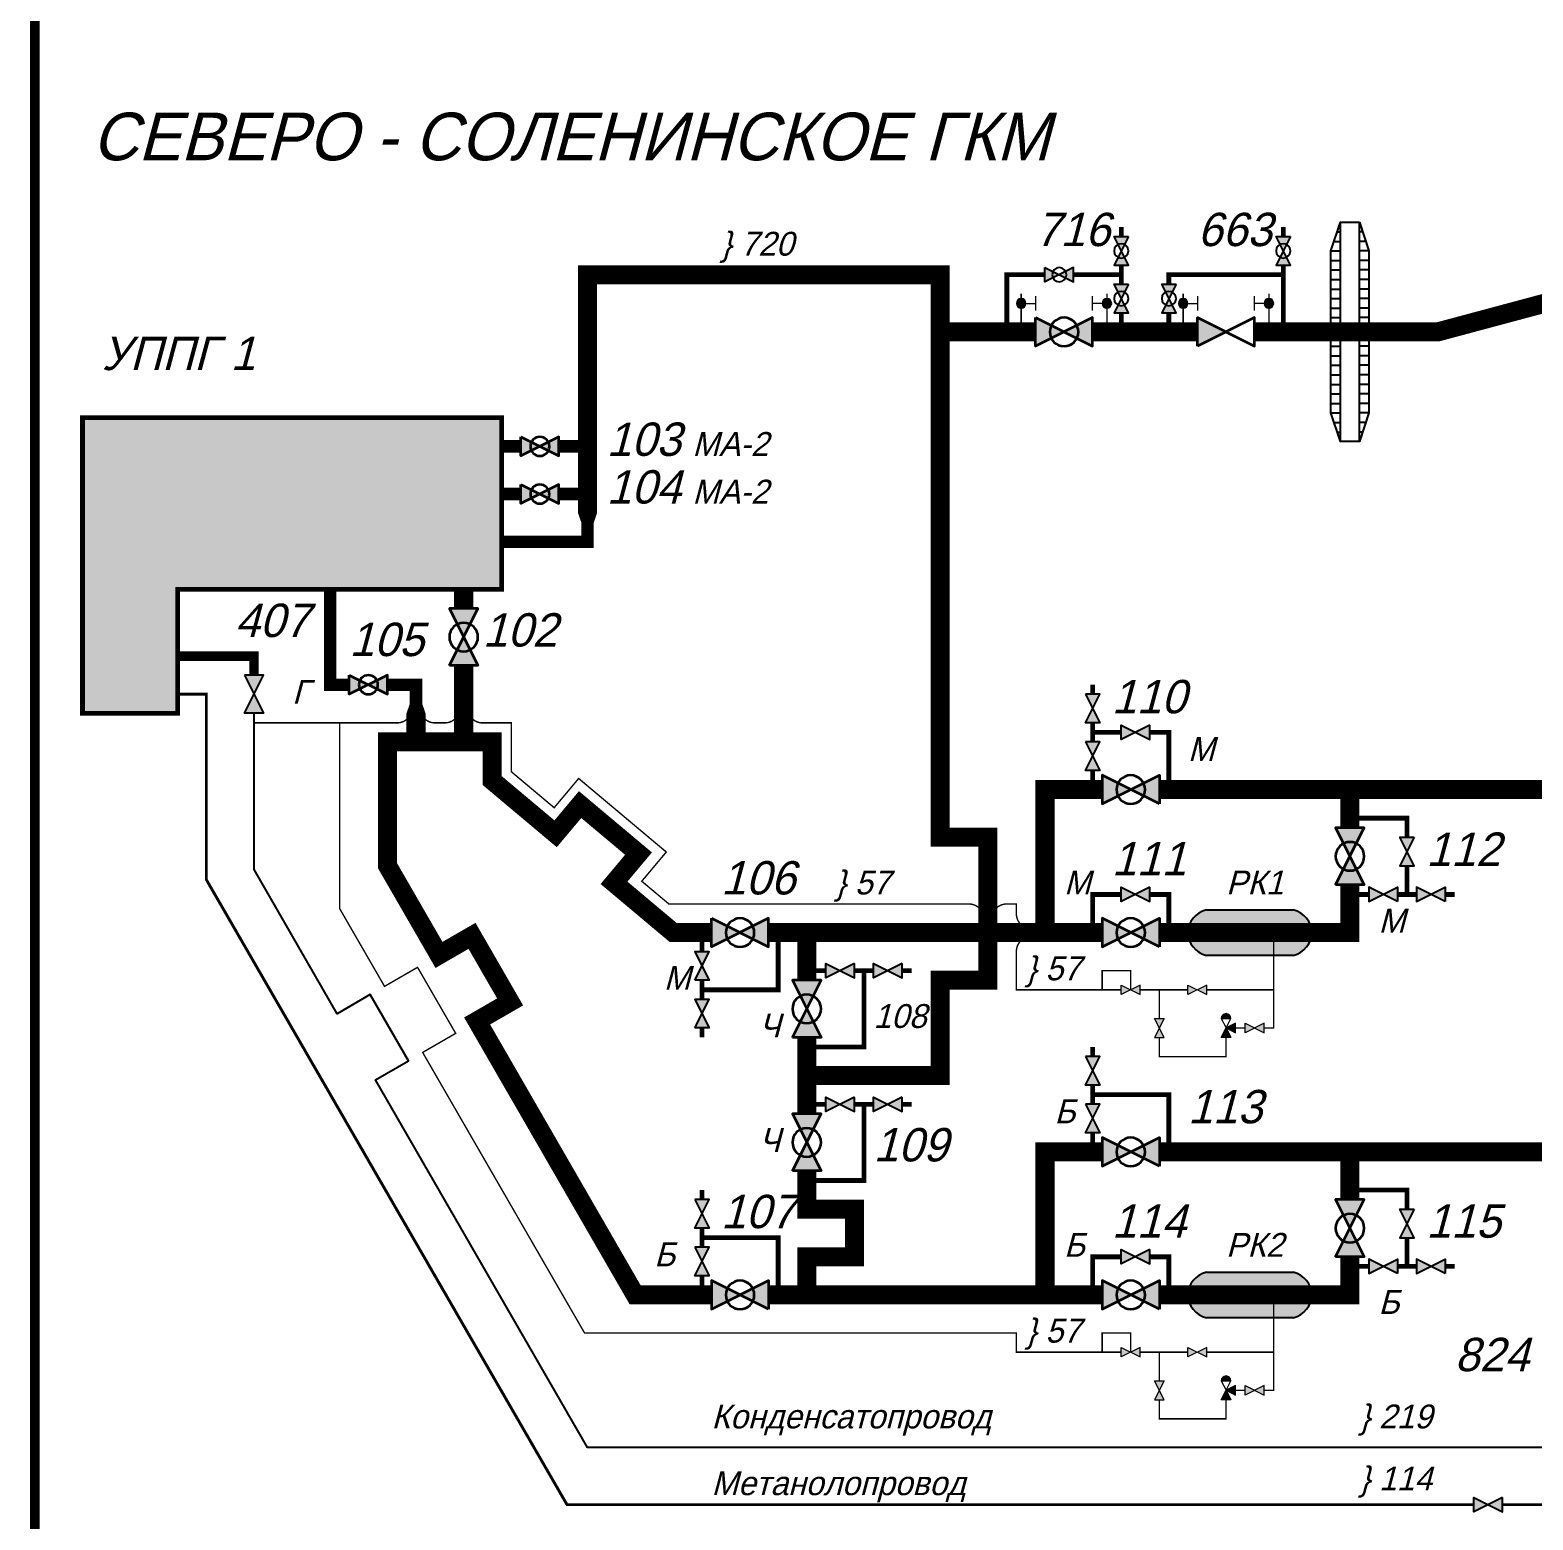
# Paper-space layout 'Layout1' of a CAD drawing. Header units: millimetres. Extents: x 4 to 970, y 6 to 602.
# Drawn here: x 4.2 to 161.9, y 289.6 to 445.9 of the extents above; entities that cross this region are included whole.
import ezdxf

# ---------------------------------------------------------------- set-up
doc = ezdxf.new("R2010")
doc.units = ezdxf.units.MM
for name, color, linetype in [('Вентили', 7, 'Continuous'), ('ВТС', 7, 'Continuous'), ('Задвижки ручн.ВД', 7, 'Continuous'), ('Клапаны обр.', 7, 'Continuous'), ('Клапаны регул.угл.ВД', 7, 'Continuous'), ('Краны шар.ВД', 7, 'Continuous'), ('Переезды', 7, 'Continuous'), ('Площадки', 7, 'Continuous'), ('Рамка', 7, 'Continuous'), ('Трубы 0057', 7, 'Continuous'), ('Трубы 0114', 7, 'Continuous'), ('Трубы 0159', 7, 'Continuous'), ('Трубы 0219', 7, 'Continuous'), ('Трубы 0325', 7, 'Continuous'), ('Трубы 0720', 7, 'Continuous')]:
    doc.layers.add(name, color=color, linetype=linetype)
doc.styles.add('# елементов', font='ruslat.shx', dxfattribs={"oblique": 15, "height": 2.5})
doc.styles.add('# елементов 3.5', font='ruslat.shx', dxfattribs={"oblique": 15, "height": 3.5})
doc.styles.add('Наим. объектов', font='ruslat.shx', dxfattribs={"oblique": 15, "height": 3.5})
doc.styles.add('Наим. труб', font='ruslat.shx', dxfattribs={"oblique": 15, "height": 2.5})
doc.styles.add('Рамка 5', font='ruslat.shx', dxfattribs={"oblique": 15, "height": 5})

# ---------------------------------------------------------------- blocks, each defined once
blk = doc.blocks.new('Кран шар.ВД')
at = {"layer": 'Краны шар.ВД', "linetype": 'ByBlock', "lineweight": -2}
h = blk.add_hatch(color=0, dxfattribs=at)
edge = h.paths.add_edge_path()
edge.add_ellipse((0.5, 0), major_axis=(0.176776695296762, 0.1767766952967621), ratio=0.9999999999996418, start_angle=108.4349488229158, end_angle=134.9999999999897, ccw=False)
edge.add_line((0.2763932022500057, 0.1118033988749971), (0, 0.25))
edge.add_line((0, 0.25), (0, -0.25))
edge.add_line((0, -0.25), (0.2763932022500057, -0.1118033988749971))
edge.add_ellipse((0.5, 0), major_axis=(-0.176776695296762, 0.176776695296762), ratio=0.9999999999996423, start_angle=45.000000000010175, end_angle=71.56505117708417, ccw=False)
edge = h.paths.add_edge_path()
edge.add_line((0.5, 0), (0.2763932022500057, 0.1118033988749971))
edge.add_ellipse((0.5, 0), major_axis=(0.176776695296762, 0.176776695296762), ratio=0.9999999999996423, start_angle=108.4349488229159, end_angle=134.9999999999897)
edge.add_ellipse((0.5, 0), major_axis=(-0.176776695296762, 0.1767766952967621), ratio=0.9999999999996418, start_angle=45.00000000001025, end_angle=71.56505117708416)
edge.add_line((0.2763932022500057, -0.1118033988749971), (0.5, 0))
edge = h.paths.add_edge_path()
edge.add_line((0.5, 0), (0.7236067977499943, -0.1118033988749971))
edge.add_ellipse((0.5, 0), major_axis=(0.176776695296762, 0.176776695296762), ratio=0.9999999999996423, start_angle=288.4349488229158, end_angle=314.9999999999898)
edge.add_ellipse((0.5, 0), major_axis=(-0.176776695296762, 0.1767766952967621), ratio=0.9999999999996418, start_angle=225.0000000000103, end_angle=251.5650511770842)
edge.add_line((0.7236067977499943, 0.1118033988749971), (0.5, 0))
edge = h.paths.add_edge_path()
edge.add_ellipse((0.5, 0), major_axis=(0.176776695296762, 0.1767766952967621), ratio=0.9999999999996418, start_angle=288.4349488229158, end_angle=314.99999999998977, ccw=False)
edge.add_line((0.7236067977499943, -0.1118033988749971), (1, -0.25))
edge.add_line((1, -0.25), (1, 0.25))
edge.add_line((1, 0.25), (0.7236067977499943, 0.1118033988749971))
edge.add_ellipse((0.5, 0), major_axis=(-0.176776695296762, 0.176776695296762), ratio=0.9999999999996423, start_angle=225.0000000000103, end_angle=251.56505117708411, ccw=False)
at = {"layer": 'Краны шар.ВД', "color": 0, "linetype": 'ByBlock', "lineweight": -2}
blk.add_lwpolyline([(0, 0.25), (1, -0.25), (1, 0.25), (0, -0.25)], close=True, dxfattribs=at)
blk.add_lwpolyline([(0.25, 0, 1), (0.75, 0, 0.9999999999999999), (0.25, 0)], format="xyb", close=True, dxfattribs=at)
blk = doc.blocks.new('Задвижка ручн.ВД')
at = {"layer": 'Задвижки ручн.ВД', "linetype": 'ByBlock', "lineweight": -2}
h = blk.add_hatch(color=0, dxfattribs=at)
edge = h.paths.add_edge_path()
edge.add_ellipse((0.5, 0), major_axis=(0.176776695296762, 0.1767766952967621), ratio=0.9999999999996418, start_angle=108.4349488229158, end_angle=134.9999999999897, ccw=False)
edge.add_line((0.2763932022500057, 0.1118033988749971), (0, 0.25))
edge.add_line((0, 0.25), (0, -0.25))
edge.add_line((0, -0.25), (0.2763932022500057, -0.1118033988749971))
edge.add_ellipse((0.5, 0), major_axis=(-0.176776695296762, 0.176776695296762), ratio=0.9999999999996423, start_angle=45.000000000010175, end_angle=71.56505117708417, ccw=False)
edge = h.paths.add_edge_path()
edge.add_line((0.5, 0), (0.2763932022500057, 0.1118033988749971))
edge.add_ellipse((0.5, 0), major_axis=(0.176776695296762, 0.176776695296762), ratio=0.9999999999996423, start_angle=108.4349488229159, end_angle=134.9999999999897)
edge.add_ellipse((0.5, 0), major_axis=(-0.176776695296762, 0.1767766952967621), ratio=0.9999999999996418, start_angle=45.00000000001025, end_angle=71.56505117708416)
edge.add_line((0.2763932022500057, -0.1118033988749971), (0.5, 0))
edge = h.paths.add_edge_path()
edge.add_line((0.5, 0), (0.7236067977499943, -0.1118033988749971))
edge.add_ellipse((0.5, 0), major_axis=(0.176776695296762, 0.176776695296762), ratio=0.9999999999996423, start_angle=288.4349488229158, end_angle=314.9999999999898)
edge.add_ellipse((0.5, 0), major_axis=(-0.176776695296762, 0.1767766952967621), ratio=0.9999999999996418, start_angle=225.0000000000103, end_angle=251.5650511770842)
edge.add_line((0.7236067977499943, 0.1118033988749971), (0.5, 0))
edge = h.paths.add_edge_path()
edge.add_ellipse((0.5, 0), major_axis=(0.176776695296762, 0.1767766952967621), ratio=0.9999999999996418, start_angle=288.4349488229158, end_angle=314.99999999998977, ccw=False)
edge.add_line((0.7236067977499943, -0.1118033988749971), (1, -0.25))
edge.add_line((1, -0.25), (1, 0.25))
edge.add_line((1, 0.25), (0.7236067977499943, 0.1118033988749971))
edge.add_ellipse((0.5, 0), major_axis=(-0.176776695296762, 0.176776695296762), ratio=0.9999999999996423, start_angle=225.0000000000103, end_angle=251.56505117708411, ccw=False)
at = {"layer": 'Задвижки ручн.ВД', "color": 0, "linetype": 'ByBlock', "lineweight": -2}
blk.add_lwpolyline([(1, 0.25), (0, -0.25), (0, 0.25), (1, -0.25)], close=True, dxfattribs=at)
blk = doc.blocks.new('ВТС')
at = {"layer": 'ВТС', "linetype": 'ByBlock', "lineweight": -2}
blk.add_hatch(color=0, dxfattribs=at).paths.add_polyline_path([(0.1500000000000057, 0.2000000000000028, 0.7499999999999983), (0.1500000000000056, -0.1999999999999957), (0.8500000000000227, -0.1999999999999958, 0.7499999999999983), (0.8500000000000228, 0.2000000000000028)])
at = {"layer": 'ВТС', "color": 0, "linetype": 'ByBlock', "lineweight": -2}
blk.add_lwpolyline([(0.1500000000000057, -0.1999999999999957, -0.7499999999999984), (0.1500000000000057, 0.2000000000000028), (0.8500000000000227, 0.2000000000000028, -0.7499999999999984), (0.8500000000000227, -0.1999999999999957)], format="xyb", close=True, dxfattribs=at)
blk = doc.blocks.new('Пересеч. 057-720')
at = {"layer": 'Трубы 0057', "const_width": 0.15}
blk.add_lwpolyline([(-1.954163456597996, 0, -0.148068739112024), (-1.122113162260149, -0.2519245584932364), (-0.8320502943378472, -0.4452998037747733, 0.3027756377319943), (0.8320502943378472, -0.4452998037747733), (1.122113162260092, -0.2519245584932435, -0.1480687391120253), (1.954163456597939, -7.105427357601002e-15)], format="xyb", dxfattribs=at)
blk = doc.blocks.new('Клапан регул.угл.ВД')
at = {"layer": 'Клапаны регул.угл.ВД', "linetype": 'ByBlock', "lineweight": -2}
h = blk.add_hatch(color=0, dxfattribs=at)
edge = h.paths.add_edge_path()
edge.add_ellipse((0, 0.5), major_axis=(-0.1767766952966641, 0.1767766952966641), ratio=0.9999999999996915, start_angle=225.0000000000089, end_angle=405.0000000000089)
edge.add_line((-0.25, 0.5), (0.25, 0.5))
h = blk.add_hatch(color=0, dxfattribs=at)
h.paths.add_polyline_path([(0, 0), (-0.25, -0.5), (0.25, -0.5)])
h.paths.add_polyline_path([(0, 0), (0.5, -0.25), (0.5, 0.25)])
at = {"layer": 'Клапаны регул.угл.ВД', "color": 0, "linetype": 'ByBlock', "lineweight": -2}
blk.add_line((-0.25, 0.5), (0.25, 0.5), dxfattribs=at)
blk.add_lwpolyline([(0.25, 0.5, 0.9999999999999999), (-0.25, 0.5), (0, 0)], format="xyb", close=True, dxfattribs=at)
for points in [[(0.25, -0.5), (-0.25, -0.5), (0, 0)], [(0.5, -0.25), (0.5, 0.25), (0, 0)]]:
    blk.add_lwpolyline(points, close=True, dxfattribs=at)
blk = doc.blocks.new('Клапан обр.')
at = {"layer": 'Клапаны обр.', "linetype": 'ByBlock', "lineweight": -2}
blk.add_hatch(color=0, dxfattribs=at).paths.add_polyline_path([(0, 0.25), (0, -0.25), (0.5, 0)])
at = {"layer": 'Клапаны обр.', "color": 0, "linetype": 'ByBlock', "lineweight": -2}
blk.add_lwpolyline([(0, -0.25), (0, 0.25), (1, -0.25), (1, 0.25)], close=True, dxfattribs=at)
blk = doc.blocks.new('Вентиль')
at = {"layer": 'Вентили', "linetype": 'ByBlock', "lineweight": -2}
blk.add_hatch(color=0, dxfattribs=at).paths.add_polyline_path([(1, 0, 1), (0, 0, 1)])
at = {"layer": 'Вентили', "color": 0, "linetype": 'ByBlock', "lineweight": -2}
for points in [[(-0.25, 1.5), (1.25, 1.5)], [(0.5, 0.5), (0.5, 1.5)]]:
    blk.add_lwpolyline(points, dxfattribs=at)
blk.add_lwpolyline([(0, 0, 0.9999999999999999), (1, 0, 0.9999999999999999)], format="xyb", close=True, dxfattribs=at)
blk = doc.blocks.new('Переезд')
at = {"layer": 'Переезды', "color": 0, "linetype": 'ByBlock', "lineweight": -2}
blk.add_lwpolyline([(3, 11.5), (4, 8.5), (4, -8.5), (3, -11.5), (1, -11.5), (0, -8.5), (0, 8.5), (1, 11.5)], close=True, dxfattribs=at)
for points in [[(1, -11.5), (1, 11.5)], [(3, -11.5), (3, 11.5)], [(0.3333333333333428, 9.5), (1, 9.5)], [(0.6666666666666572, 10.5), (1, 10.5)], [(3.333333333333343, 10.5), (3, 10.5)], [(3.666666666666657, 9.5), (3, 9.5)], [(0, 8.5), (1, 8.5)], [(4, 8.5), (3, 8.5)], [(0, 7.5), (1, 7.5)], [(0, 6.5), (1, 6.5)], [(4, 7.5), (3, 7.5)], [(4, 6.5), (3, 6.5)], [(0, 5.5), (1, 5.5)], [(4, 5.5), (3, 5.5)], [(0, 4.5), (1, 4.5)], [(0, 3.5), (1, 3.5)], [(4, 4.5), (3, 4.5)], [(4, 3.5), (3, 3.5)], [(0, 2.5), (1, 2.5)], [(4, 2.5), (3, 2.5)], [(0, 1.5), (1, 1.5)], [(0, 0.5), (1, 0.5)], [(4, 1.5), (3, 1.5)], [(4, 0.5), (3, 0.5)], [(0, -0.5), (1, -0.5)], [(0, -1.5), (1, -1.5)], [(4, -0.5), (3, -0.5)], [(4, -1.5), (3, -1.5)], [(0, -2.5), (1, -2.5)], [(4, -2.5), (3, -2.5)], [(0, -3.5), (1, -3.5)], [(0, -4.5), (1, -4.5)], [(4, -3.5), (3, -3.5)], [(4, -4.5), (3, -4.5)], [(0, -5.5), (1, -5.5)], [(4, -5.5), (3, -5.5)], [(0, -6.5), (1, -6.5)], [(0, -7.5), (1, -7.5)], [(4, -6.5), (3, -6.5)], [(4, -7.5), (3, -7.5)], [(0, -8.5), (1, -8.5)], [(4, -8.5), (3, -8.5)], [(0.3333333333333428, -9.5), (1, -9.5)], [(0.6666666666666572, -10.5), (1, -10.5)], [(3.666666666666657, -9.5), (3, -9.5)], [(3.333333333333343, -10.5), (3, -10.5)]]:
    blk.add_lwpolyline(points, dxfattribs=at)

psp = doc.layouts.get("Layout1")

# ---------------------------------------------------------------- hatches: boundary and pattern name
at = {"layer": 'Площадки', "lineweight": 15}
psp.add_hatch(color=9, dxfattribs=at).paths.add_polyline_path([(9.713746288326917, 386.1925880478518), (9.713746288326917, 374.1925880478518), (19.71374628832692, 374.1925880478518), (19.71374628832692, 387.1925880478518), (53.71374628832692, 387.1925880478518), (53.71374628832692, 405.1925880478518), (9.713746288326917, 405.1925880478518)])

# ---------------------------------------------------------------- linework, layer by layer
at = {"layer": 'Площадки', "const_width": 0.5}
psp.add_lwpolyline([(9.713746288326917, 386.1925880478518), (9.713746288326917, 374.1925880478518), (19.71374628832692, 374.1925880478518), (19.71374628832692, 387.1925880478518), (53.71374628832692, 387.1925880478518), (53.71374628832692, 405.1925880478518), (9.713746288326917, 405.1925880478518)], close=True, dxfattribs=at)
at = {"layer": 'Рамка', "const_width": 1}
psp.add_lwpolyline([(969.04707962166, 6.192588047851807), (4.713746288326916, 6.192588047851807), (4.713746288326916, 585.1925880478518), (969.0470796216601, 585.1925880478518)], close=True, dxfattribs=at)
at = {"layer": 'Трубы 0057', "const_width": 0.15}
for points in [[(108.2137462883269, 414.1925880478518), (108.2137462883269, 418.1925880478518)], [(117.2137462883269, 414.1925880478518), (117.2137462883269, 418.1925880478518)], [(125.2137462883268, 414.1925880478517), (125.2137462883268, 418.1925880478517)], [(134.2137462883268, 414.1925880478518), (134.2137462883268, 418.1925880478517)], [(42.75958283172898, 373.1925880478518), (27.71374628832692, 373.1925880478518)], [(118.7137462883269, 307.1925880478518), (107.7137462883269, 307.1925880478518), (107.7137462883269, 309.1925880478518), (62.40434521156843, 309.1925880478518), (45.4111874050693, 338.6256007497441), (48.87528902020706, 340.6256007497441), (44.87528902020706, 347.5538039800196), (41.41118740506928, 345.5538039800196), (36.71374628832692, 353.6900106597805), (36.71374628832692, 373.1925880478518)], [(47.75958283172898, 373.1925880478518), (46.66790974492491, 373.1925880478518)], [(102.7595828317289, 354.1925880478518), (71.2499331642651, 354.1925880478518), (68.40305484898613, 356.581402592209), (70.9742052877323, 359.6455803646849), (61.78167197030456, 367.3590316809234), (59.21052153155838, 364.2948539084475), (54.7137462883269, 368.0680963565301), (54.71374628832692, 373.1925880478518), (51.66790974492491, 373.1925880478518)], [(134.7137462883269, 351.1925880478518), (134.7137462883269, 341.1925880478518), (133.7137462883269, 341.1925880478518)], [(119.7137462883269, 345.1925880478518), (119.7137462883269, 347.1925880478518), (116.7137462883269, 347.1925880478518), (116.7137462883269, 345.1925880478518)], [(125.7137462883269, 345.1925880478518), (120.7137462883269, 345.1925880478518)], [(122.7137462883269, 342.1925880478518), (122.7137462883269, 345.1925880478518)], [(134.7137462883269, 345.1925880478518), (127.7137462883269, 345.1925880478518)], [(131.7137462883269, 341.1925880478518), (130.7137462883269, 341.1925880478518)], [(129.7137462883269, 340.1925880478518), (129.7137462883269, 338.1925880478518), (122.7137462883269, 338.1925880478518), (122.7137462883269, 340.1925880478518)], [(134.7137462883269, 313.1925880478518), (134.7137462883269, 303.1925880478518), (133.7137462883269, 303.1925880478518)], [(119.7137462883269, 307.1925880478518), (119.7137462883269, 309.1925880478518), (116.7137462883269, 309.1925880478518), (116.7137462883269, 307.1925880478518)], [(125.7137462883269, 307.1925880478518), (120.7137462883269, 307.1925880478518)], [(122.7137462883269, 304.1925880478518), (122.7137462883269, 307.1925880478518)], [(134.7137462883269, 307.1925880478518), (127.7137462883269, 307.1925880478518)], [(131.7137462883269, 303.1925880478518), (130.7137462883269, 303.1925880478518)], [(129.7137462883269, 302.1925880478518), (129.7137462883269, 300.1925880478518), (122.7137462883269, 300.1925880478518), (122.7137462883269, 302.1925880478518)]]:
    psp.add_lwpolyline(points, dxfattribs=at)
at = {"layer": 'Трубы 0057'}
for points in [[(107.7137462883269, 353.1467515044498, 0.15, 0.15, 0), (107.7137462883269, 354.1925880478518, 0.15, 0.15, 0), (106.6679097449249, 354.1925880478518, 0, 0, 0)], [(118.7137462883269, 345.1925880478518, 0.15, 0.15, 0), (107.7137462883269, 345.1925880478518, 0.15, 0.15, 0), (107.7137462883269, 349.2384245912538, 0, 0, 0)]]:
    psp.add_lwpolyline(points, format="xyseb", dxfattribs=at)
at = {"layer": 'Трубы 0114', "color": 5}
for points in [[(19.71374628832692, 376.1925880478518, 0.3, 0.3, 0), (22.71374628832692, 376.1925880478518, 0.3, 0.3, 0), (22.71374628832693, 356.7425695430379, 0.3, 0.3, 0), (60.55904574994766, 291.1925880478518, 0.3, 0.3, 0), (155.7137462883269, 291.1925880478518, 0.3, 0.3, 0)], [(158.7137462883269, 291.1925880478518, 0.3, 0.3, 0), (166.7137462883269, 291.1925880478518, 0.3, 0.3, 0)]]:
    psp.add_lwpolyline(points, format="xyseb", dxfattribs=at)
at = {"layer": 'Трубы 0159', "const_width": 0.5}
for points in [[(118.7137462883269, 424.1925880478518), (118.7137462883269, 425.1925880478518)], [(135.7137462883269, 424.1925880478518), (135.7137462883269, 425.1925880478518)], [(118.7137462883269, 419.1925880478518), (118.7137462883269, 421.1925880478518)], [(135.7137462883269, 414.1925880478518), (135.7137462883269, 421.1925880478518)], [(106.7137462883269, 414.1925880478518), (106.7137462883269, 420.1925880478518), (110.7137462883269, 420.1925880478518)], [(113.7137462883269, 420.1925880478518), (118.7137462883269, 420.1925880478518)], [(123.7137462883269, 419.1925880478518), (123.7137462883269, 420.1925880478518), (135.7137462883269, 420.1925880478518)], [(118.7137462883269, 414.1925880478518), (118.7137462883269, 416.1925880478518)], [(123.7137462883269, 414.1925880478518), (123.7137462883269, 416.1925880478518)], [(115.7137462883269, 376.1925880478518), (115.7137462883269, 377.1925880478518)], [(115.7137462883269, 371.1925880478518), (115.7137462883269, 373.1925880478518)], [(115.7137462883269, 372.1925880478518), (118.7137462883269, 372.1925880478518)], [(121.7137462883269, 372.1925880478518), (123.7137462883269, 372.1925880478518), (123.7137462883269, 366.1925880478518)], [(115.7137462883269, 366.1925880478518), (115.7137462883269, 368.1925880478518)], [(148.7137462883269, 361.1925880478518), (148.7137462883269, 363.1925880478518), (142.7137462883269, 363.1925880478518)], [(148.7137462883269, 355.1925880478518), (148.7137462883269, 358.1925880478518)], [(123.7137462883269, 351.1925880478518), (123.7137462883269, 355.1925880478518), (121.7137462883269, 355.1925880478518)], [(142.7137462883269, 355.1925880478518), (144.7137462883269, 355.1925880478518)], [(147.7137462883269, 355.1925880478518), (149.7137462883269, 355.1925880478518)], [(152.7137462883269, 355.1925880478518), (153.7137462883269, 355.1925880478518)], [(74.71374628832692, 351.1925880478518), (74.71374628832692, 349.1925880478518)], [(74.71374628832692, 345.1925880478518), (82.71374628832692, 345.1925880478518), (82.71374628832692, 351.1925880478518)], [(85.71374628832692, 347.1925880478518), (87.71374628832692, 347.1925880478518)], [(91.71374628832692, 347.1925880478518), (91.71374628832692, 339.1925880478518), (85.71374628832692, 339.1925880478518)], [(90.71374628832692, 347.1925880478518), (92.71374628832692, 347.1925880478518)], [(95.71374628832692, 347.1925880478518), (96.71374628832692, 347.1925880478518)], [(74.71374628832692, 346.1925880478518), (74.71374628832692, 344.1925880478518)], [(74.71374628832692, 341.1925880478518), (74.71374628832692, 340.1925880478518)], [(115.7137462883269, 338.1925880478518), (115.7137462883269, 339.1925880478518)], [(115.7137462883269, 333.1925880478518), (115.7137462883269, 335.1925880478518)], [(115.7137462883269, 334.1925880478518), (123.7137462883269, 334.1925880478518), (123.7137462883269, 328.1925880478518)], [(85.71374628832692, 333.1925880478518), (87.71374628832692, 333.1925880478518)], [(91.71374628832692, 333.1925880478518), (91.71374628832692, 325.1925880478518), (85.71374628832692, 325.1925880478518)], [(90.71374628832692, 333.1925880478518), (92.71374628832692, 333.1925880478518)], [(95.71374628832692, 333.1925880478518), (96.71374628832692, 333.1925880478518)], [(115.7137462883269, 328.1925880478518), (115.7137462883269, 330.1925880478518)], [(74.71374628832692, 323.1925880478518), (74.71374628832692, 324.1925880478518)], [(148.7137462883269, 322.1925880478518), (148.7137462883269, 324.1925880478518), (142.7137462883269, 324.1925880478518)], [(74.71374628832692, 318.1925880478518), (74.71374628832692, 320.1925880478518)], [(74.71374628832692, 319.1925880478518), (82.71374628832692, 319.1925880478518), (82.71374628832692, 313.1925880478518)], [(148.7137462883269, 316.1925880478518), (148.7137462883269, 319.1925880478518)], [(123.7137462883269, 313.1925880478518), (123.7137462883269, 317.1925880478518), (121.7137462883269, 317.1925880478518)], [(74.71374628832692, 313.1925880478518), (74.71374628832692, 315.1925880478518)], [(142.7137462883269, 316.1925880478518), (144.7137462883269, 316.1925880478518)], [(147.7137462883269, 316.1925880478518), (149.7137462883269, 316.1925880478518)], [(152.7137462883269, 316.1925880478518), (153.7137462883269, 316.1925880478518)]]:
    psp.add_lwpolyline(points, dxfattribs=at)
at = {"layer": 'Трубы 0159'}
for points in [[(115.7137462883269, 351.1925880478518, 0.5, 0.5, 0), (115.7137462883269, 355.1925880478518, 0.5, 0.5, 0), (118.7137462883269, 355.1925880478518, 0, 0, 0)], [(115.7137462883269, 313.1925880478518, 0.5, 0.5, 0), (115.7137462883269, 317.1925880478518, 0.5, 0.5, 0), (118.7137462883269, 317.1925880478518, 0, 0, 0)]]:
    psp.add_lwpolyline(points, format="xyseb", dxfattribs=at)
at = {"layer": 'Трубы 0219', "color": 1, "const_width": 1}
psp.add_lwpolyline([(27.71374628832692, 378.1925880478518), (27.71374628832692, 380.1925880478518), (19.71374628832692, 380.1925880478518)], dxfattribs=at)
at = {"layer": 'Трубы 0219', "color": 1}
psp.add_lwpolyline([(165.7137462883269, 297.1925880478518), (62.71374628832692, 297.1925880478518), (40.44708578993152, 335.7595753459595), (43.91118740506928, 337.7595753459595), (39.91118740506928, 344.6877785762351), (36.44708578993155, 342.687778576235), (27.71374628832693, 357.8143663127626), (27.71374628832692, 374.1925880478518)], dxfattribs=at)
at = {"layer": 'Трубы 0325', "const_width": 1.3}
for points in [[(55.71374628832692, 402.1925880478518), (53.71374628832692, 402.1925880478518)], [(62.71374628832692, 402.1925880478518), (59.71374628832692, 402.1925880478518)], [(55.71374628832692, 397.1925880478518), (53.71374628832692, 397.1925880478518)], [(62.71374628832692, 397.1925880478518), (59.71374628832692, 397.1925880478518)], [(62.71374628832692, 394.1925880478518), (62.71374628832692, 392.1925880478518), (53.71374628832692, 392.1925880478518)], [(37.71374628832692, 377.1925880478518), (35.71374628832692, 377.1925880478518), (35.71374628832692, 387.1925880478518)], [(44.71374628832692, 375.1925880478518), (44.71374628832692, 377.1925880478518), (41.71374628832692, 377.1925880478518)]]:
    psp.add_lwpolyline(points, dxfattribs=at)
at = {"layer": 'Трубы 0720'}
for points in [[(132.7137462883269, 414.1925880478518, 2, 2, 0), (151.9144006473176, 414.1925880478518, 2, 2, 0), (365.9477909665271, 471.5426621371794, 0, 0, 0)], [(62.71374628832692, 395.1925880478518, 2, 1.3, 0), (62.71374628832692, 394.1925880478518, 2, 2, 0)], [(44.71374628832692, 374.1925880478518, 2, 1.3, 0), (44.71374628832692, 375.1925880478518, 1.3, 1.3, 0)], [(75.71374628832692, 313.1925880478518, 2, 2, 0), (67.71374628832692, 313.1925880478518, 2, 2, 0), (51.12528902020699, 341.9246388554207, 2, 2, 0), (54.58939063534476, 343.9246388554207, 2, 2, 0), (50.58939063534476, 350.8528420856962, 2, 2, 0), (47.12528902020702, 348.8528420856962, 2, 2, 0), (41.72817470317703, 358.2009182970495, 2, 2, 0), (41.72817470317703, 371.1925880478518, 2, 2, 0), (52.71374628832692, 371.1925880478518, 2, 2, 0), (52.71374628832693, 367.1354810402202, 2, 2, 0), (59.36177324148593, 361.5571240757678, 2, 2, 0), (61.93292368023211, 364.6213018482438, 2, 2, 0), (68.06127922518391, 359.4790009707514, 2, 2, 0), (65.49012878643774, 356.4148231982755, 2, 2, 0), (71.71374628832692, 351.1925880478518, 2, 2, 0), (75.71374628832692, 351.1925880478518, 0, 0, 0)], [(116.7137462883269, 366.1925880478518, 2, 2, 0), (110.7137462883269, 366.1925880478518, 2, 2, 0), (110.7137462883269, 351.1925880478518, 0, 0, 0)], [(116.7137462883269, 328.1925880478518, 2, 2, 0), (110.7137462883269, 328.1925880478518, 2, 2, 0), (110.7137462883269, 313.1925880478518, 0, 0, 0)]]:
    psp.add_lwpolyline(points, format="xyseb", dxfattribs=at)
at = {"layer": 'Трубы 0720', "const_width": 2}
for points in [[(85.71374628832692, 336.1925880478518), (99.71374628832692, 336.1925880478518), (99.71374628832692, 346.1925880478518), (104.7137462883269, 346.1925880478518), (104.7137462883269, 361.1925880478518), (99.71374628832692, 361.1925880478518), (99.71374628832692, 420.1925880478518), (62.71374628832692, 420.1925880478518), (62.71374628832692, 395.1925880478518)], [(99.71374628832692, 414.1925880478518), (109.7137462883269, 414.1925880478518)], [(115.7137462883269, 414.1925880478518), (126.7137462883269, 414.1925880478518)], [(49.71374628832692, 385.1925880478518), (49.71374628832692, 387.1925880478518)], [(49.71374628832692, 371.1925880478518), (49.71374628832692, 379.1925880478518)], [(44.71374628832692, 371.1925880478518), (44.71374628832692, 374.1925880478518)], [(177.7137462883269, 366.1925880478518), (122.7137462883269, 366.1925880478518)], [(142.7137462883269, 366.1925880478518), (142.7137462883269, 362.1925880478518)], [(142.7137462883269, 356.1925880478518), (142.7137462883269, 351.1925880478518), (122.7137462883269, 351.1925880478518)], [(116.7137462883269, 351.1925880478518), (81.71374628832692, 351.1925880478518)], [(85.71374628832692, 346.1925880478518), (85.71374628832692, 351.1925880478518)], [(85.71374628832692, 332.1925880478518), (85.71374628832692, 340.1925880478518)], [(177.7137462883269, 328.1925880478518), (122.7137462883269, 328.1925880478518)], [(142.7137462883269, 328.1925880478518), (142.7137462883269, 323.1925880478518)], [(85.71374628832692, 313.1925880478518), (85.71374628832692, 317.1925880478518), (90.71374628832692, 317.1925880478518), (90.71374628832692, 322.1925880478518), (85.71374628832692, 322.1925880478518), (85.71374628832692, 326.1925880478518)], [(142.7137462883269, 317.1925880478518), (142.7137462883269, 313.1925880478518), (122.7137462883269, 313.1925880478518)], [(116.7137462883269, 313.1925880478518), (81.71374628832692, 313.1925880478518)]]:
    psp.add_lwpolyline(points, dxfattribs=at)

# ---------------------------------------------------------------- block references
at = {"layer": 'Вентили', "lineweight": 15}
for p, rotation in [((108.2137462883269, 417.6925880478518), 270), ((117.2137462883269, 416.6925880478518), 90), ((125.2137462883269, 417.6925880478518), 270), ((134.2137462883269, 416.6925880478517), 90)]:
    psp.add_blockref('Вентиль', p, dxfattribs=dict(at, rotation=rotation))
at = {"layer": 'ВТС', "xscale": 13, "yscale": 12}
for p in [(125.7137462883269, 351.1925880478518), (125.7137462883269, 313.1925880478518)]:
    psp.add_blockref('ВТС', p, dxfattribs=at)
at = {"layer": 'Задвижки ручн.ВД', "lineweight": 25}
for p, xscale, yscale, rotation in [((27.71374628832692, 374.1925880478518), 4, 4, 90), ((115.7137462883269, 373.1925880478518), 3, 3, 90), ((115.7137462883269, 368.1925880478518), 3, 3, 90), ((148.7137462883269, 358.1925880478518), -3, 3, 270), ((144.7137462883269, 355.1925880478518), -3, 3, 180), ((149.7137462883269, 355.1925880478518), -3, 3, 180), ((74.71374628832692, 349.1925880478518), -3, 3, 90), ((74.71374628832692, 344.1925880478518), -3, 3, 90), ((115.7137462883269, 335.1925880478518), 3, 3, 90), ((115.7137462883269, 330.1925880478518), 3, 3, 90), ((74.71374628832692, 320.1925880478518), 3, 3, 90), ((148.7137462883269, 319.1925880478518), -3, 3, 270), ((74.71374628832692, 315.1925880478518), 3, 3, 90), ((144.7137462883269, 316.1925880478518), -3, 3, 180), ((149.7137462883269, 316.1925880478518), -3, 3, 180)]:
    psp.add_blockref('Задвижка ручн.ВД', p, dxfattribs=dict(at, xscale=xscale, yscale=yscale, rotation=rotation))
at = {"layer": 'Задвижки ручн.ВД', "lineweight": 25, "xscale": 3, "yscale": 3}
for p in [(118.7137462883269, 372.1925880478518), (118.7137462883269, 355.1925880478518), (87.71374628832692, 347.1925880478518), (92.71374628832692, 347.1925880478518), (87.71374628832692, 333.1925880478518), (92.71374628832692, 333.1925880478518), (118.7137462883269, 317.1925880478518), (155.7137462883269, 291.1925880478518)]:
    psp.add_blockref('Задвижка ручн.ВД', p, dxfattribs=at)
at = {"layer": 'Задвижки ручн.ВД', "lineweight": 15, "xscale": 2, "yscale": 2}
for p in [(118.7137462883269, 345.1925880478518), (125.7137462883269, 345.1925880478518), (131.7137462883269, 341.1925880478518), (118.7137462883269, 307.1925880478518), (125.7137462883269, 307.1925880478518), (131.7137462883269, 303.1925880478518)]:
    psp.add_blockref('Задвижка ручн.ВД', p, dxfattribs=at)
at = {"layer": 'Задвижки ручн.ВД', "lineweight": 15, "xscale": 2, "yscale": 2, "rotation": 270}
for p in [(122.7137462883269, 342.1925880478518), (122.7137462883269, 304.1925880478518)]:
    psp.add_blockref('Задвижка ручн.ВД', p, dxfattribs=at)
at = {"layer": 'Клапаны обр.', "lineweight": 35, "xscale": 6.000000000000001, "yscale": 6}
psp.add_blockref('Клапан обр.', (126.7137462883269, 414.1925880478518), dxfattribs=at)
at = {"layer": 'Клапаны регул.угл.ВД', "lineweight": 15, "xscale": 2, "yscale": 2}
for p in [(129.7137462883269, 341.1925880478518), (129.7137462883269, 303.1925880478518)]:
    psp.add_blockref('Клапан регул.угл.ВД', p, dxfattribs=at)
at = {"layer": 'Краны шар.ВД', "lineweight": 25, "xscale": 3, "yscale": 3, "rotation": 270}
for p in [(118.7137462883269, 424.1925880478518), (135.7137462883269, 424.1925880478518), (118.7137462883269, 419.1925880478518), (123.7137462883269, 419.1925880478518)]:
    psp.add_blockref('Кран шар.ВД', p, dxfattribs=at)
at = {"layer": 'Краны шар.ВД', "lineweight": 25, "xscale": 3, "yscale": 3}
psp.add_blockref('Кран шар.ВД', (110.7137462883269, 420.1925880478518), dxfattribs=at)
at = {"layer": 'Краны шар.ВД', "lineweight": 35}
for p, xscale, yscale in [((109.7137462883269, 414.1925880478519), 6.000000000000001, 6), ((55.71374628832692, 402.1925880478518), 4.000000000000001, 4), ((55.71374628832692, 397.1925880478518), 4.000000000000001, 4), ((37.71374628832692, 377.1925880478518), 4.000000000000001, 4), ((75.71374628832692, 351.1925880478518), 6.000000000000001, 6)]:
    psp.add_blockref('Кран шар.ВД', p, dxfattribs=dict(at, xscale=xscale, yscale=yscale))
at = {"layer": 'Краны шар.ВД', "lineweight": 35, "xscale": 6, "yscale": 6}
for p, rotation in [((49.71374628832692, 379.1925880478518), 89.99999999999999), ((122.7137462883269, 366.1925880478518), 180), ((142.7137462883269, 356.1925880478518), 89.99999999999999), ((122.7137462883269, 351.1925880478518), 180), ((85.71374628832692, 340.1925880478518), 89.99999999999999), ((85.71374628832692, 326.1925880478518), 89.99999999999999), ((122.7137462883269, 328.1925880478518), 180), ((142.7137462883269, 317.1925880478518), 89.99999999999999), ((81.71374628832692, 313.1925880478518), 180), ((122.7137462883269, 313.1925880478518), 180)]:
    psp.add_blockref('Кран шар.ВД', p, dxfattribs=dict(at, rotation=rotation))
at = {"layer": 'Переезды', "lineweight": 25}
psp.add_blockref('Переезд', (140.7137462883269, 414.1925880478518), dxfattribs=at)
at = {"layer": 'Трубы 0057'}
for p, rotation in [((44.71374628832692, 373.1925880478518), 180), ((49.71374628832692, 373.1925880478518), 180), ((107.7137462883269, 351.1925880478518), 90)]:
    psp.add_blockref('Пересеч. 057-720', p, dxfattribs=dict(at, rotation=rotation))
psp.add_blockref('Пересеч. 057-720', (104.7137462883269, 354.1925880478518), dxfattribs=at)

# ---------------------------------------------------------------- texts
at = {"layer": 'ВТС', "lineweight": 25, "style": '# елементов', "oblique": 15}
for s, p in [('РК1', (129.7137462883269, 355.1925880478518)), ('РК2', (129.7137462883269, 317.1925880478518))]:
    psp.add_text(s, height=2.5, dxfattribs=at).set_placement(p)
at = {"layer": 'Задвижки ручн.ВД', "lineweight": 35, "style": '# елементов 3.5', "oblique": 15}
for s, p in [('407', (25.71374628832692, 382.1925880478518)), ('824', (153.7137462883269, 305.1925880478518))]:
    psp.add_text(s, height=3.5, dxfattribs=at).set_placement(p)
at = {"layer": 'Клапаны обр.', "lineweight": 35, "style": '# елементов 3.5', "oblique": 15}
for s, p in [('103', (64.71374628832692, 401.1925880478518)), ('104', (64.71374628832692, 396.1925880478518)), ('105', (37.71374628832692, 380.1925880478518)), ('102', (51.71374628832692, 381.1925880478518)), ('111', (117.7137462883269, 357.1925880478518)), ('114', (117.7137462883269, 319.1925880478518))]:
    psp.add_text(s, height=3.5, dxfattribs=at).set_placement(p)
at = {"layer": 'Клапаны обр.', "lineweight": 25, "style": '# елементов', "oblique": 15}
for p in [(73.71374628832692, 401.1925880478518), (73.71374628832692, 396.1925880478518)]:
    psp.add_text('МА-2', height=2.5, dxfattribs=at).set_placement(p)
at = {"layer": 'Краны шар.ВД', "lineweight": 35, "oblique": 15}
for s, height, style, p in [('716', 3.5, '# елементов 3.5', (109.7137462883269, 423.1925880478518)), ('663', 3.5, '# елементов 3.5', (126.7137462883269, 423.1925880478518)), ('110', 3.5, '# елементов 3.5', (117.7137462883269, 374.1925880478518)), ('112', 3.5, '# елементов 3.5', (150.7137462883269, 358.1925880478518)), ('106', 3.5, '# елементов 3.5', (76.71374628832692, 355.1925880478518)), ('108', 2.5, '# елементов', (92.71374628832692, 341.1925880478518)), ('113', 3.5, '# елементов 3.5', (125.7137462883269, 331.1925880478518)), ('109', 3.5, '# елементов 3.5', (92.71374628832692, 327.1925880478518)), ('107', 3.5, '# елементов 3.5', (76.71374628832692, 320.1925880478518)), ('115', 3.5, '# елементов 3.5', (150.7137462883269, 319.1925880478518))]:
    psp.add_text(s, height=height, dxfattribs=dict(at, style=style)).set_placement(p)
at = {"layer": 'Краны шар.ВД', "lineweight": 25, "style": '# елементов', "oblique": 15}
for s, p in [('Г', (31.71374628832692, 375.1925880478518)), ('М', (125.7137462883269, 369.1925880478518)), ('М', (112.7137462883269, 355.1925880478518)), ('М', (145.7137462883269, 351.1925880478518)), ('М', (70.71374628832692, 345.1925880478518)), ('Ч', (80.71374628832692, 340.1925880478518)), ('Б', (111.7137462883269, 331.1925880478518)), ('Ч', (80.71374628832692, 328.1925880478518)), ('Б', (69.71374628832692, 316.1925880478518)), ('Б', (112.7137462883269, 317.1925880478518)), ('Б', (145.7137462883269, 311.1925880478518))]:
    psp.add_text(s, height=2.5, dxfattribs=at).set_placement(p)
at = {"layer": 'Площадки', "color": 3, "lineweight": 50, "style": 'Рамка 5', "oblique": 15}
psp.add_text('СЕВЕРО - СОЛЕНИНСКОЕ ГКМ', height=5, dxfattribs=at).set_placement((10.71374628832692, 432.1925880478518))
at = {"layer": 'Площадки', "lineweight": 35, "style": 'Наим. объектов', "oblique": 15}
psp.add_text('УППГ 1', height=3.5, dxfattribs=at).set_placement((11.71374628832692, 410.1925880478518))
at = {"layer": 'Трубы 0057', "lineweight": 25, "style": 'Наим. труб', "oblique": 15}
for p in [(88.71374628832692, 355.1925880478518), (108.7137462883269, 346.1925880478518), (108.7137462883269, 308.1925880478518)]:
    psp.add_text('} 57', height=2.5, dxfattribs=at).set_placement(p)
at = {"layer": 'Трубы 0114', "lineweight": 25, "oblique": 15}
for s, style, p in [('} 219', 'Наим. труб', (143.7137462883269, 299.1925880478518)), ('} 114', 'Наим. труб', (143.7137462883269, 292.6925880478518)), ('Метанолопровод', '# елементов', (75.71374628832692, 292.1925880478518))]:
    psp.add_text(s, height=2.5, dxfattribs=dict(at, style=style)).set_placement(p)
at = {"layer": 'Трубы 0219', "lineweight": 25, "style": '# елементов', "oblique": 15}
psp.add_text('Конденсатопровод', height=2.5, dxfattribs=at).set_placement((75.71374628832692, 299.1925880478518))
at = {"layer": 'Трубы 0720', "lineweight": 25, "style": 'Наим. труб', "oblique": 15}
psp.add_text('} 720', height=2.5, dxfattribs=at).set_placement((76.71374628832692, 422.1925880478518))

doc.saveas('drawing.dxf')
